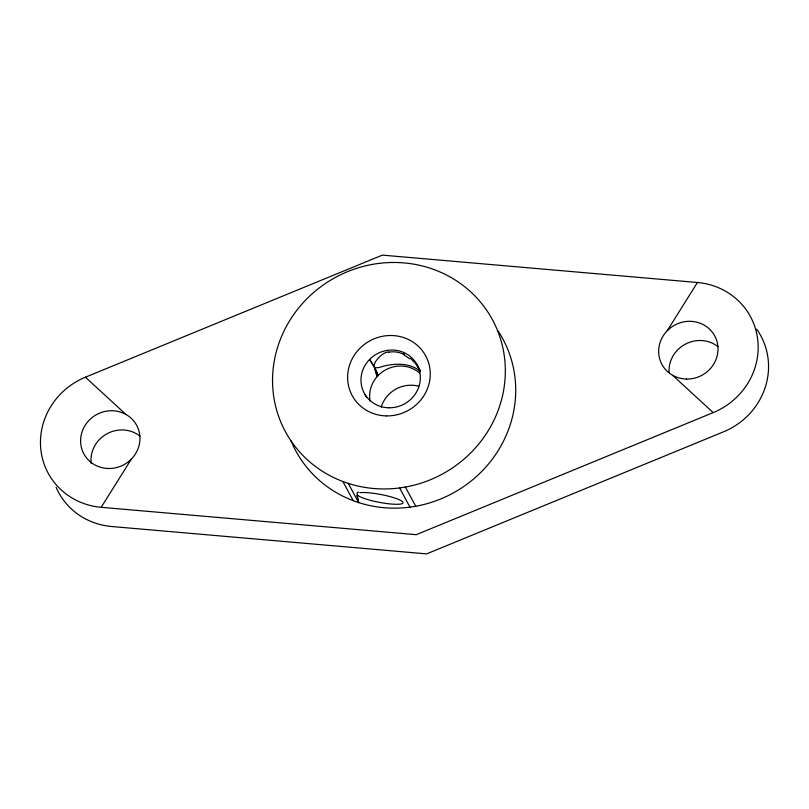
<?xml version="1.0" encoding="UTF-8"?>
<svg xmlns="http://www.w3.org/2000/svg" width="809" height="809" viewBox="0 0 809 809"><rect width="100%" height="100%" fill="white"/><g stroke="black" fill="none" stroke-linecap="round" stroke-linejoin="round"><path stroke-width="1.21" d="M101.186 507.304L416.241 534.688L713.194 412.61A70.605 67.147 -28.4 0 0 757.699 339.446A70.605 67.147 -28.4 0 0 697.439 282.503L382.374 255.118L85.43 377.196A70.605 67.147 -28.4 0 0 40.925 450.36A70.605 67.147 -28.4 0 0 101.186 507.304L131.371 459.077M667.253 330.729L697.439 282.503M388.866 352.046C380.392 351.187 364.09 373.505 382.869 366.305C395.197 363.211 410.021 362.665 420.286 371.321M342.864 481.497L348.244 483.377A117.679 111.915 -28.4 0 0 399.595 487.948L405.36 487.058A117.679 111.915 -28.4 0 0 492.054 319.019A117.679 111.915 -28.4 0 0 303.587 302.263A117.679 111.915 -28.4 0 0 342.864 481.497L353.24 500.69L358.62 502.571A117.679 111.915 -28.4 0 0 409.971 507.142L415.735 506.252A117.679 111.915 -28.4 0 0 498.213 331.194M359.975 492.62L360.581 492.56M410.274 358.195L415.037 362.998L419.527 369.41M672.653 375.325L713.194 412.61M85.43 377.196L125.971 414.491M374.092 366.528L369.582 359.459L374.243 366.942L377.216 376.539A30.004 28.537 -28.4 0 0 370.037 400.88M419.881 370.026L420.296 370.744M364.839 394.185L366.568 397.361M405.36 487.058L415.735 506.252M399.595 487.948L409.971 507.142M348.244 483.377L358.62 502.571L357.113 495.533L358.62 502.571M416.483 363.625L420.397 370.937M374.496 367.276L378.228 375.457L377.216 376.539L374.304 367.043L378.228 375.457A30.004 28.537 -28.4 0 1 419.679 373.08M404.176 355.212A24.401 16.483 21.6 0 1 409.465 358.731M403.266 353.816A21.732 16.332 18.4 0 1 404.682 354.514M388.927 352.168A19.274 14.714 18.2 0 1 403.145 354.039M381.181 407.22A30.004 28.537 -28.4 0 1 418.668 386.227M358.195 495.614A23.36 4.996 19.2 0 1 358.65 492.054M360.774 492.62A23.431 3.994 10.8 0 1 396.592 498.657A23.431 3.994 10.8 0 1 391.91 504.088A23.431 3.994 10.8 0 1 358.154 495.664M56.104 487.352A70.605 67.147 -28.4 0 0 111.561 526.497L426.626 553.882L723.57 431.804A70.605 67.147 -28.4 0 0 756.698 329.172M91.184 463.375A30.004 28.537 -28.4 0 1 106.677 433.937A30.004 28.537 -28.4 0 1 139.927 436.081M669.094 372.514A30.004 28.537 -28.4 0 1 685.385 344.138A30.004 28.537 -28.4 0 1 717.977 346.636M353.24 500.69A117.679 111.915 -28.4 0 1 292.828 444.96M292.362 443.939A117.679 111.915 -28.4 0 1 291.038 440.865M388.947 407.787A30.004 28.537 -28.4 0 0 417.181 364.869A30.004 28.537 -28.4 0 0 365.86 364.07A30.004 28.537 -28.4 0 0 388.947 407.787M386.54 415.907A41.775 39.732 -28.4 0 0 425.858 356.162A41.775 39.732 -28.4 0 0 354.403 355.06A41.775 39.732 -28.4 0 0 386.54 415.907M686.619 379.057A30.004 28.537 -28.4 0 0 714.853 336.139A30.004 28.537 -28.4 0 0 663.532 335.351A30.004 28.537 -28.4 0 0 686.619 379.057M108.568 468.502A30.004 28.537 -28.4 0 0 136.812 425.585A30.004 28.537 -28.4 0 0 85.481 424.786A30.004 28.537 -28.4 0 0 108.568 468.502"/></g></svg>
